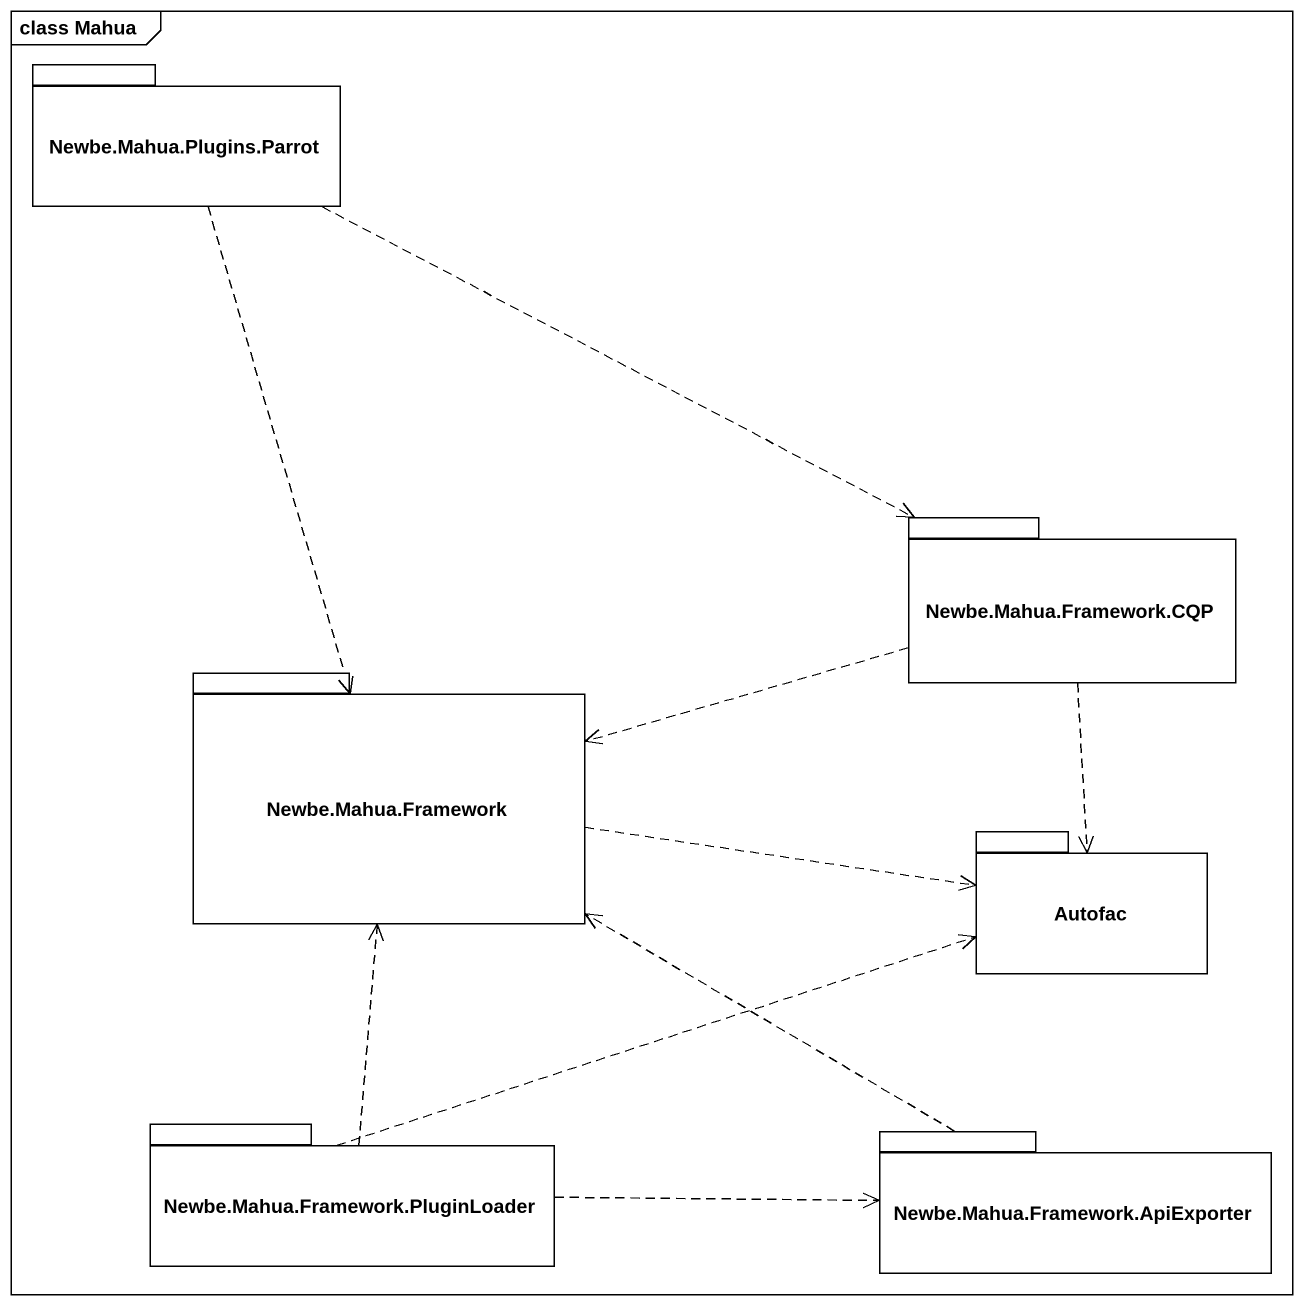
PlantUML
@startuml
mainframe class Mahua
package "Newbe.Mahua.Plugins.Parrot" as Newbe_Mahua_Plugins_Parrot {
}
package "Newbe.Mahua.Framework.CQP" as Newbe_Mahua_Framework_CQP {
}
package "Newbe.Mahua.Framework" as Newbe_Mahua_Framework {
}
package Autofac {
}
package "Newbe.Mahua.Framework.PluginLoader" as Newbe_Mahua_Framework_2 {
}
package "Newbe.Mahua.Framework.ApiExporter" as Newbe_Mahua_Framework_3 {
}
Newbe_Mahua_Plugins_Parrot .right.> Newbe_Mahua_Framework_CQP
Newbe_Mahua_Plugins_Parrot ..> Newbe_Mahua_Framework
Newbe_Mahua_Framework_CQP .left.> Newbe_Mahua_Framework
Newbe_Mahua_Framework_CQP ..> Autofac
Newbe_Mahua_Framework .right.> Autofac
Newbe_Mahua_Framework_2 .up.> Newbe_Mahua_Framework
Newbe_Mahua_Framework_2 .right.> Autofac
Newbe_Mahua_Framework_2 .right.> Newbe_Mahua_Framework_3
Newbe_Mahua_Framework_3 .left.> Newbe_Mahua_Framework
@enduml
